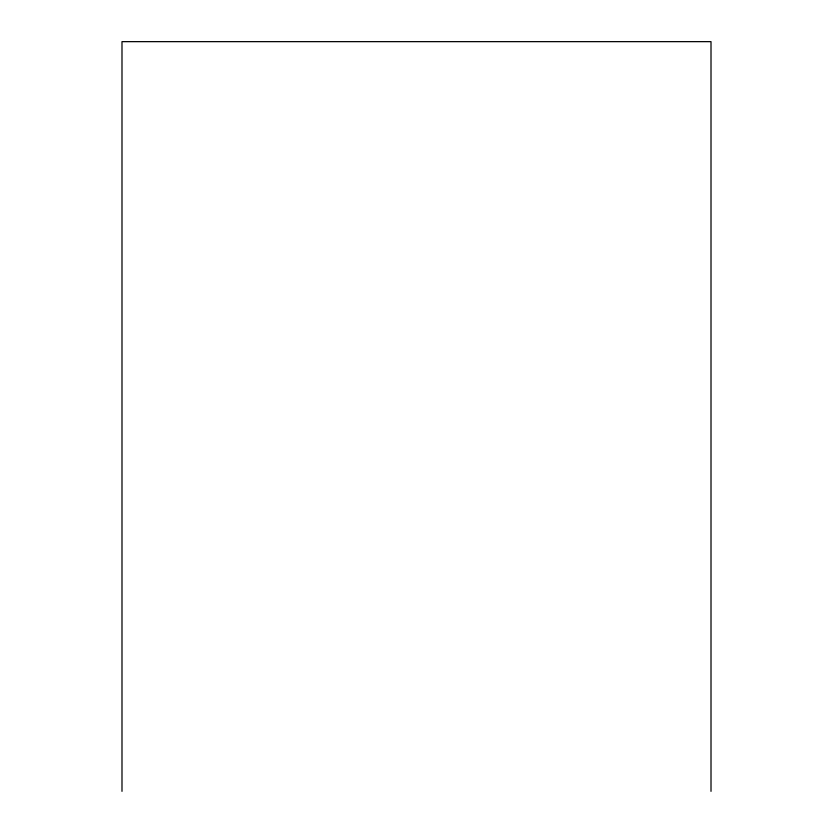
<?xml version="1.0" encoding="UTF-8"?>
<svg xmlns="http://www.w3.org/2000/svg" width="833" height="833" viewBox="0 0 833 833"><rect width="100%" height="100%" fill="white"/><g stroke="black" fill="none" stroke-linecap="round" stroke-linejoin="round"><path stroke-width="1.25" d="M711.007 791.35L711.007 41.65L121.993 41.65L121.993 791.35"/></g></svg>
